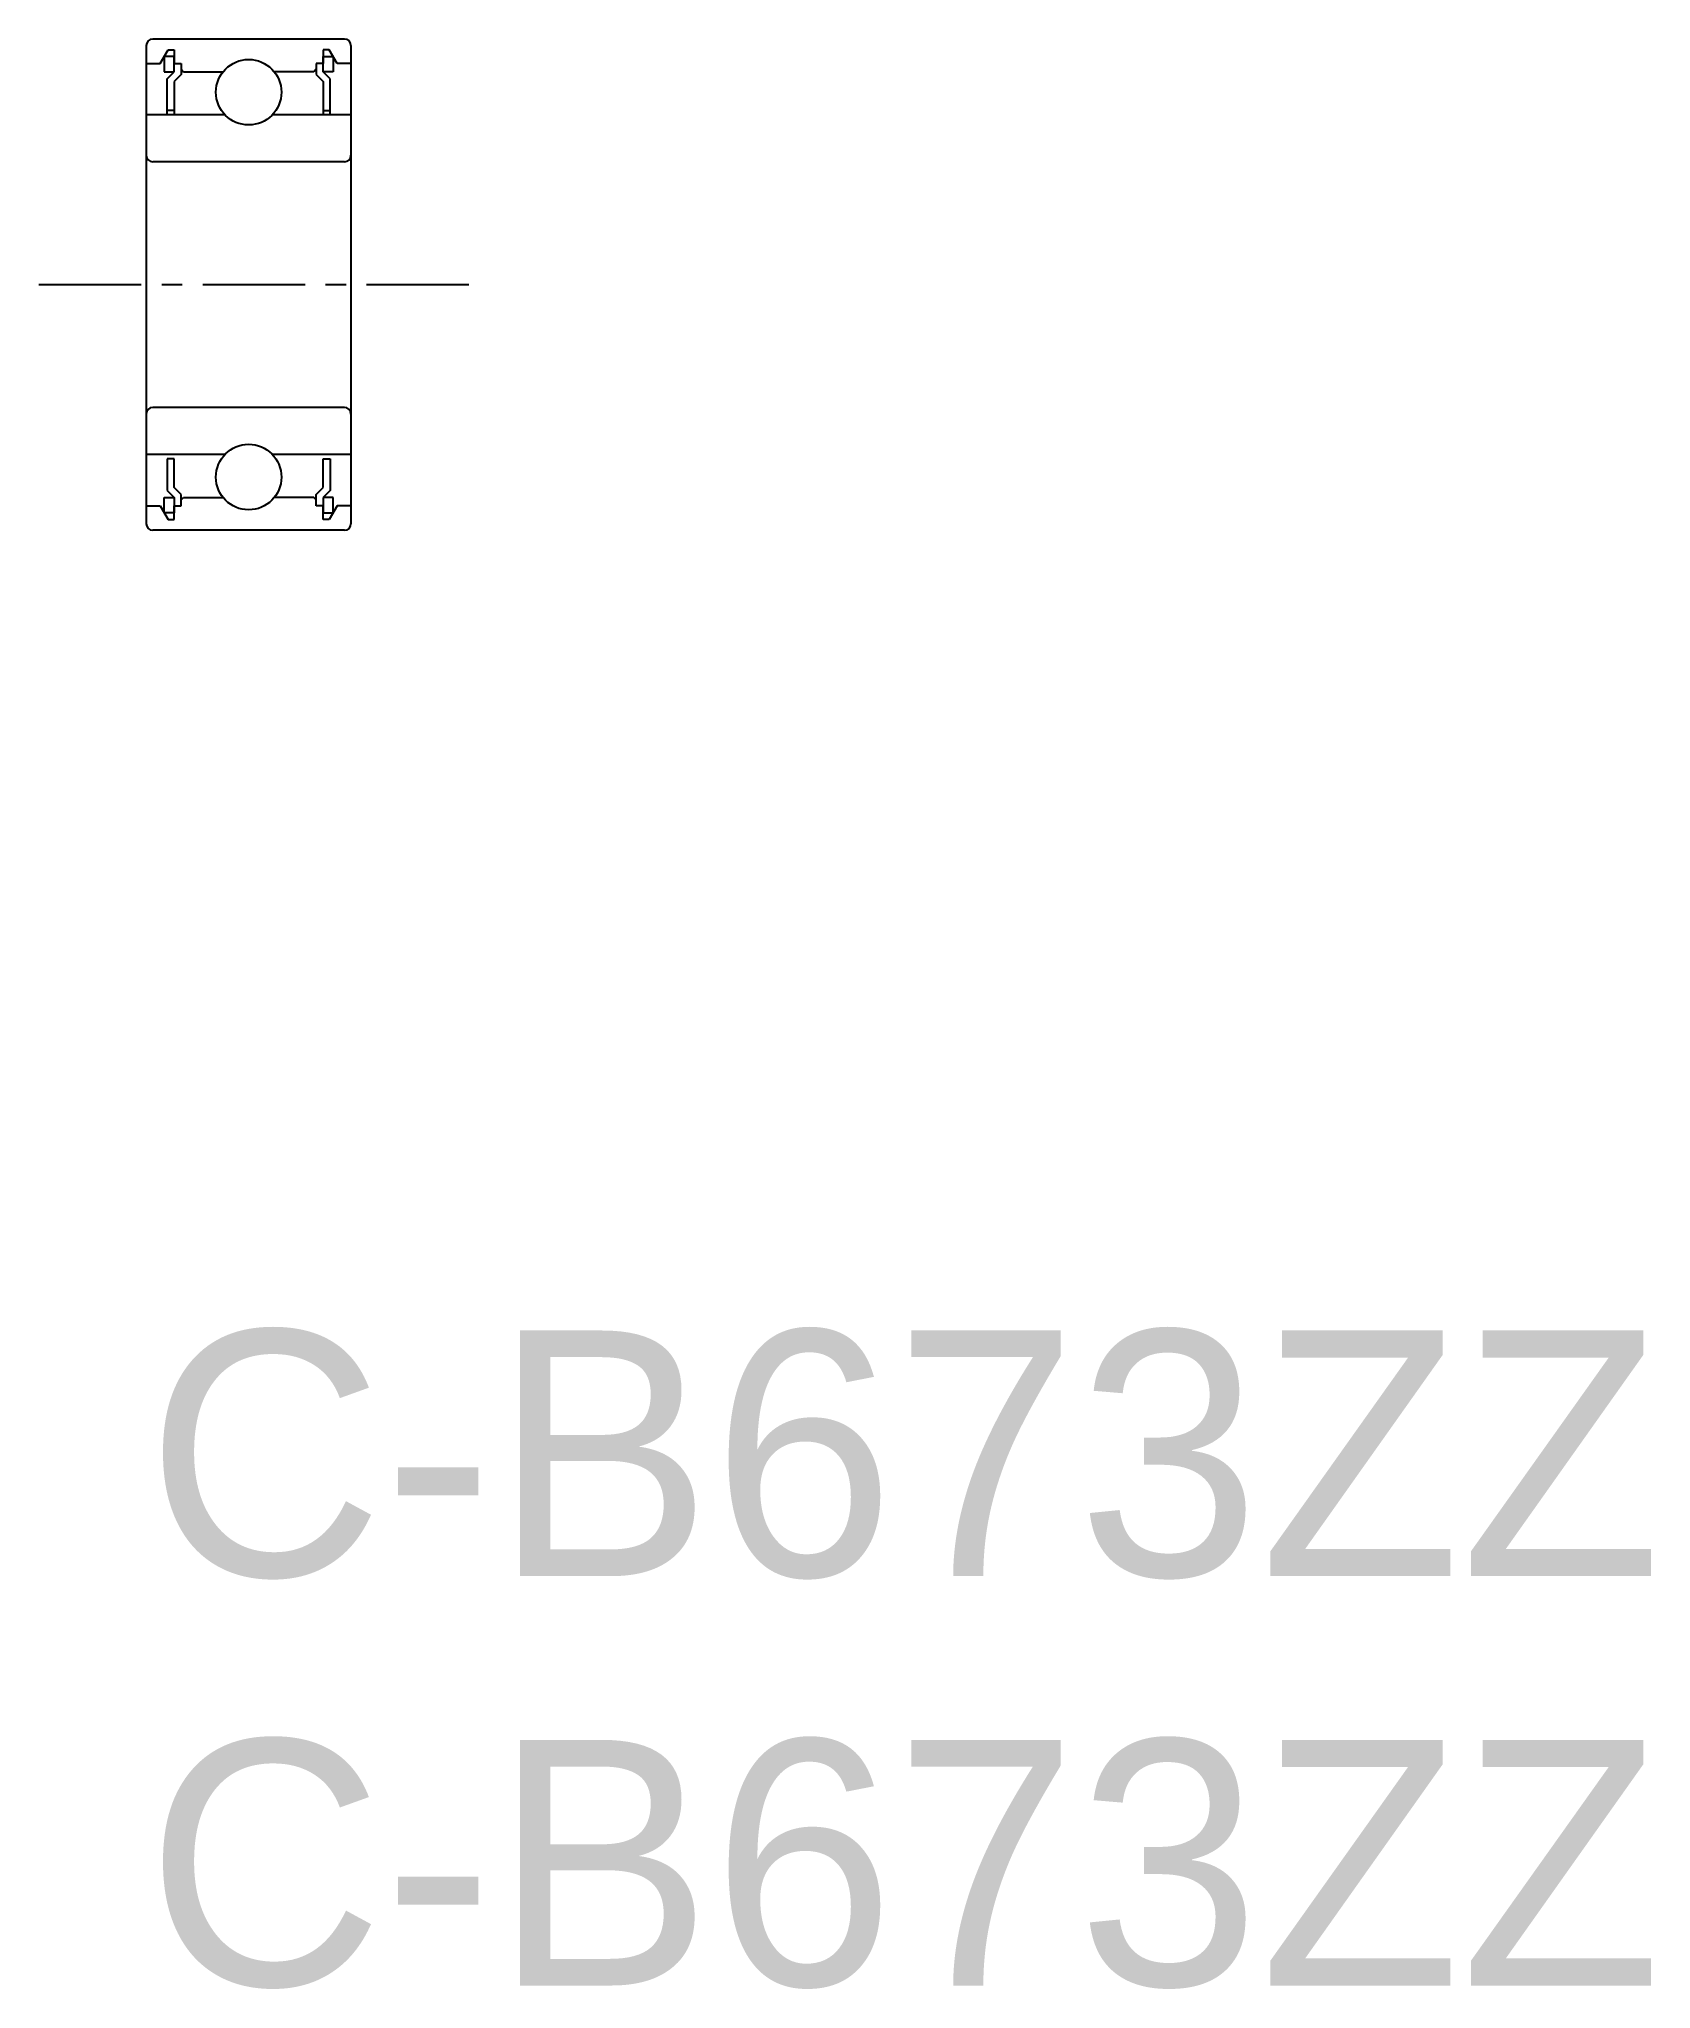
# Model space of a CAD drawing. Extents: x -1.3 to 18.4, y -8 to 15.8.
import ezdxf

# ---------------------------------------------------------------- set-up
doc = ezdxf.new("R2010")
doc.units = 0
doc.linetypes.add('CENTER', pattern=[2, 1.25, -0.25, 0.25, -0.25])
doc.layers.get('0').update_dxf_attribs({"linetype": 'CONTINUOUS'})
doc.layers.add('CENTER', color=1, linetype='CENTER')

msp = doc.modelspace()

# ---------------------------------------------------------------- linework, layer by layer
at = {"color": 7, "linetype": 'CONTINUOUS'}
for p, q in [((2.42, 15.773), (0.08, 15.773)), ((0, 15.693), (0, 9.853)), ((0.17, 15.473), (0.268, 15.643)), ((0.219, 15.558), (0.219, 15.373)), ((0.34, 15.558), (0.219, 15.558)), ((0.268, 15.643), (0.34, 15.643)), ((0.34, 15.643), (0.34, 15.473)), ((0.34, 15.373), (0.34, 15.558)), ((2.232, 15.643), (2.16, 15.643)), ((2.16, 15.643), (2.16, 15.473)), ((2.16, 15.558), (2.281, 15.558)), ((2.16, 15.373), (2.16, 15.558)), ((2.33, 15.473), (2.232, 15.643)), ((2.281, 15.558), (2.281, 15.373)), ((2.5, 15.693), (2.5, 9.853)), ((0, 15.473), (0.17, 15.473)), ((0.219, 15.373), (0.34, 15.373)), ((0.255, 15.288), (0.34, 15.373)), ((0.255, 14.848), (0.255, 15.288)), ((0.34, 15.473), (0.425, 15.473)), ((0.425, 15.338), (0.34, 15.253)), ((0.34, 15.253), (0.34, 14.848)), ((0.425, 15.473), (0.425, 15.338)), ((0.425, 15.403), (0.455, 15.373)), ((0.455, 15.373), (0.938, 15.373)), ((2.045, 15.373), (1.562, 15.373)), ((2.075, 15.403), (2.045, 15.373)), ((2.075, 15.473), (2.075, 15.338)), ((2.16, 15.473), (2.075, 15.473)), ((2.075, 15.338), (2.16, 15.253)), ((2.245, 15.288), (2.16, 15.373)), ((2.281, 15.373), (2.16, 15.373)), ((2.16, 15.253), (2.16, 14.848)), ((2.245, 14.848), (2.245, 15.288)), ((2.5, 15.473), (2.33, 15.473)), ((0.96, 14.848), (0, 14.848)), ((0.34, 14.901), (0.255, 14.901)), ((2.5, 14.848), (1.54, 14.848)), ((2.16, 14.901), (2.245, 14.901)), ((2.42, 14.273), (0.08, 14.273)), ((2.42, 11.273), (0.08, 11.273)), ((0.96, 10.698), (0, 10.698)), ((0.255, 10.646), (0.255, 10.258)), ((0.34, 10.646), (0.255, 10.646)), ((0.34, 10.294), (0.34, 10.646)), ((2.5, 10.698), (1.54, 10.698)), ((2.16, 10.646), (2.245, 10.646)), ((2.16, 10.294), (2.16, 10.646)), ((2.245, 10.646), (2.245, 10.258)), ((0.255, 10.258), (0.34, 10.173)), ((0.425, 10.209), (0.34, 10.294)), ((2.075, 10.209), (2.16, 10.294)), ((2.245, 10.258), (2.16, 10.173)), ((0, 10.073), (0.17, 10.073)), ((0.17, 10.073), (0.268, 9.903)), ((0.219, 10.173), (0.34, 10.173)), ((0.219, 9.988), (0.219, 10.173)), ((0.34, 10.173), (0.34, 9.988)), ((0.34, 10.073), (0.425, 10.073)), ((0.34, 9.903), (0.34, 10.073)), ((0.425, 10.073), (0.425, 10.209)), ((0.425, 10.143), (0.455, 10.173)), ((0.455, 10.173), (0.938, 10.173)), ((2.045, 10.173), (1.562, 10.173)), ((2.075, 10.143), (2.045, 10.173)), ((2.075, 10.073), (2.075, 10.209)), ((2.16, 10.073), (2.075, 10.073)), ((2.281, 10.173), (2.16, 10.173)), ((2.16, 10.173), (2.16, 9.988)), ((2.16, 9.903), (2.16, 10.073)), ((2.33, 10.073), (2.232, 9.903)), ((2.281, 9.988), (2.281, 10.173)), ((2.5, 10.073), (2.33, 10.073)), ((2.42, 9.773), (0.08, 9.773)), ((0.34, 9.988), (0.219, 9.988)), ((0.268, 9.903), (0.34, 9.903)), ((1.25, 9.773), (1.25, 9.773)), ((1.835, 9.773), (1.835, 9.773)), ((2.16, 9.988), (2.281, 9.988)), ((2.232, 9.903), (2.16, 9.903))]:
    msp.add_line(p, q, dxfattribs=at)
for centre in [(1.25, 15.123), (1.25, 10.423)]:
    msp.add_circle(centre, 0.4, dxfattribs=at)
for centre, start, end in [((0.08, 15.693), 90, 180), ((2.42, 15.693), 0, 90), ((0.08, 14.353), 180, 270), ((2.42, 14.353), 270, 0), ((0.08, 11.193), 90, 180), ((2.42, 11.193), 0, 90), ((0.08, 9.853), 180, 270), ((2.42, 9.853), 270, 0)]:
    msp.add_arc(centre, 0.08, start, end, dxfattribs=at)
at = {"layer": 'CENTER', "color": 1, "linetype": 'CENTER'}
msp.add_line((-1.311, 12.773), (4.123, 12.773), dxfattribs=at)

# ---------------------------------------------------------------- texts
at = {"color": 7, "linetype": 'CONTINUOUS'}
for p in [(0, -3), (0, -8)]:
    msp.add_text('C-B673ZZ', height=3, dxfattribs=at).set_placement(p)

doc.saveas('drawing.dxf')
